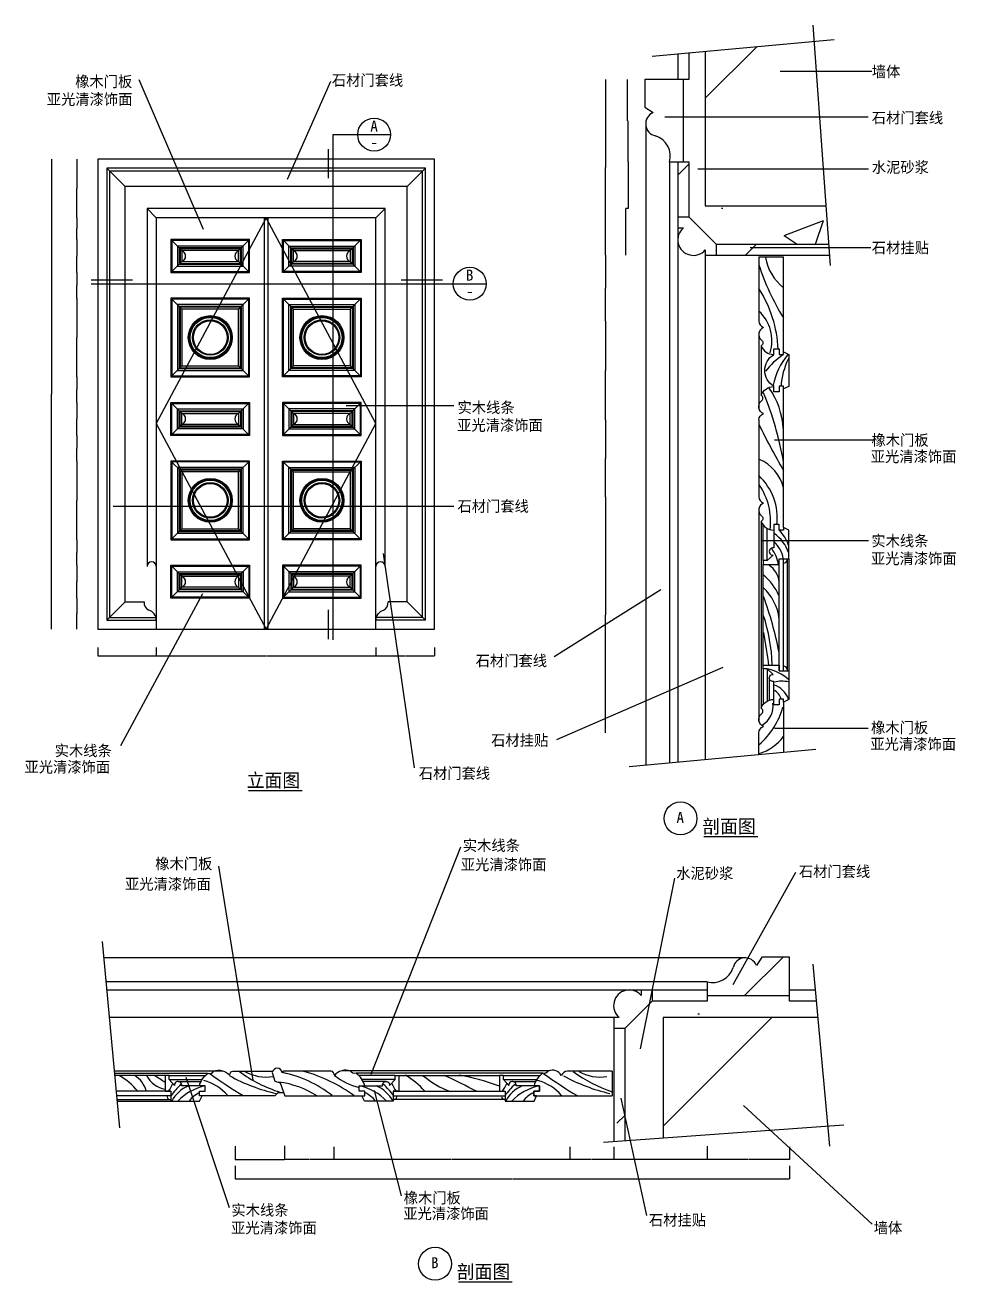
# Model space of a CAD drawing. Header units: metres. Extents: x 203 to 5288, y 144 to 7013.
import ezdxf

# ---------------------------------------------------------------- set-up
doc = ezdxf.new("R2010")
doc.units = ezdxf.units.M
for name, color, linetype in [('2', 2, 'Continuous'), ('3', 3, 'Continuous'), ('4', 4, 'Continuous'), ('7', 7, 'Continuous'), ('BH', 3, 'Continuous'), ('DIM', 3, 'Continuous'), ('TEXT', 3, 'Continuous')]:
    doc.layers.add(name, color=color, linetype=linetype)
doc.dimstyles.get("Standard").update_dxf_attribs({"dimtxt": 2.5, "dimasz": 2.5, "dimexe": 1.25, "dimexo": 0.625, "dimtad": 1, "dimcen": 2.5, "dimazin": 3, "dimtfac": 1, "dimtmove": 0, "dimatfit": 3})

# ---------------------------------------------------------------- blocks, each defined once
blk = doc.blocks.new('*D1')
for p, q in [((1350.17, 779.08), (1350.17, 706.69)), ((4378.49, 779.08), (4378.49, 706.69)), ((1350.42, 706.69), (2862.33, 706.69)), ((2866.33, 706.69), (4378.24, 706.69))]:
    blk.add_line(p, q)
at = {"layer": 'Defpoints'}
for p in [(1350.17, 779.08), (4378.49, 779.08), (1350.17, 706.69)]:
    blk.add_point(p, dxfattribs=at)
at = {"layer": '3', "insert": (2864.33, 706.69), "char_height": 1, "attachment_point": 5}
blk.add_mtext('1010', dxfattribs=at)
blk = doc.blocks.new('*D2')
for p, q in [((3418.49, 855.93), (3418.49, 812.78)), ((3928.49, 886.57), (3928.49, 812.78)), ((3671.99, 812.78), (3418.24, 812.78)), ((3928.74, 812.78), (3674.99, 812.78))]:
    blk.add_line(p, q)
at = {"layer": 'Defpoints'}
for p in [(3418.49, 855.93), (3928.49, 886.57), (3928.49, 812.78)]:
    blk.add_point(p, dxfattribs=at)
at = {"layer": 'DIM', "insert": (3673.49, 812.78), "char_height": 1, "attachment_point": 5}
blk.add_mtext('170', dxfattribs=at)
blk = doc.blocks.new('*D3')
for p, q in [((3373.74, 4435.11), (3373.74, 3790.11)), ((3373.49, 3790.11), (3373.24, 3790.11)), ((3373.74, 3145.11), (3373.74, 3790.11)), ((3373.74, 3790.11), (3373.74, 3790.11)), ((3373.99, 3790.11), (3374.24, 3790.11))]:
    blk.add_line(p, q)
at = {"layer": 'Defpoints'}
for p in [(3373.74, 4435.11), (3373.74, 3790.11), (3373.74, 3145.11)]:
    blk.add_point(p, dxfattribs=at)
at = {"layer": 'DIM', "insert": (3373.74, 3791.235), "char_height": 1, "attachment_point": 5}
blk.add_mtext('430', dxfattribs=at)
blk = doc.blocks.new('*D4')
for p, q in [((919.39, 3611.91), (919.39, 3566.61)), ((2119.39, 3611.91), (2119.39, 3566.61)), ((919.64, 3566.61), (1517.39, 3566.61)), ((1521.39, 3566.61), (2119.14, 3566.61))]:
    blk.add_line(p, q)
at = {"layer": 'Defpoints'}
for p in [(919.39, 3611.91), (2119.39, 3611.91), (919.39, 3566.61)]:
    blk.add_point(p, dxfattribs=at)
at = {"layer": 'DIM', "insert": (1519.39, 3566.61), "char_height": 1, "attachment_point": 5}
blk.add_mtext('1200', dxfattribs=at)
blk = doc.blocks.new('*D5')
for p, q in [((599.39, 3611.91), (599.39, 3566.61)), ((919.39, 3611.91), (919.39, 3566.61)), ((599.64, 3566.61), (757.89, 3566.61)), ((760.89, 3566.61), (919.14, 3566.61))]:
    blk.add_line(p, q)
at = {"layer": 'Defpoints'}
for p in [(599.39, 3611.91), (919.39, 3611.91), (599.39, 3566.61)]:
    blk.add_point(p, dxfattribs=at)
at = {"layer": 'DIM', "insert": (759.39, 3566.61), "char_height": 1, "attachment_point": 5}
blk.add_mtext('320', dxfattribs=at)
blk = doc.blocks.new('*D6')
for p, q in [((1889.41, 882.32), (1889.41, 812.35)), ((3178.91, 882.32), (3178.91, 812.35)), ((2532.66, 812.35), (1889.16, 812.35)), ((3179.16, 812.35), (2535.66, 812.35))]:
    blk.add_line(p, q)
at = {"layer": 'Defpoints'}
for p in [(1889.41, 882.32), (3178.91, 882.32), (3178.91, 812.35)]:
    blk.add_point(p, dxfattribs=at)
at = {"layer": 'DIM', "insert": (2534.16, 812.35), "char_height": 1, "attachment_point": 5}
blk.add_mtext('430', dxfattribs=at)
blk = doc.blocks.new('*D7')
for p, q in [((1619.79, 886.84), (1619.79, 812.35)), ((1889.41, 857.12), (1889.41, 812.35)), ((1753.6, 812.35), (1619.54, 812.35)), ((1889.66, 812.35), (1755.6, 812.35))]:
    blk.add_line(p, q)
at = {"layer": 'Defpoints'}
for p in [(1619.79, 886.84), (1889.41, 857.12), (1889.41, 812.35)]:
    blk.add_point(p, dxfattribs=at)
at = {"layer": 'DIM', "insert": (1754.6, 812.35), "char_height": 1, "attachment_point": 5}
blk.add_mtext('90', dxfattribs=at)
blk = doc.blocks.new('*D8')
for p, q in [((1350.17, 886.53), (1350.17, 812.35)), ((1619.79, 886.84), (1619.79, 812.35)), ((1350.42, 812.35), (1483.98, 812.35)), ((1485.98, 812.35), (1619.54, 812.35))]:
    blk.add_line(p, q)
at = {"layer": 'Defpoints'}
for p in [(1350.17, 886.53), (1619.79, 886.84), (1350.17, 812.35)]:
    blk.add_point(p, dxfattribs=at)
at = {"layer": 'DIM', "insert": (1484.98, 812.35), "char_height": 1, "attachment_point": 5}
blk.add_mtext('90', dxfattribs=at)
blk = doc.blocks.new('*D9')
for p, q in [((3179.49, 882.32), (3179.49, 812.35)), ((3418.49, 882.32), (3418.49, 812.35)), ((3297.99, 812.35), (3179.24, 812.35)), ((3418.74, 812.35), (3299.99, 812.35))]:
    blk.add_line(p, q)
at = {"layer": 'Defpoints'}
for p in [(3179.49, 882.32), (3418.49, 882.32), (3418.49, 812.35)]:
    blk.add_point(p, dxfattribs=at)
at = {"layer": 'DIM', "insert": (3298.99, 812.35), "char_height": 1, "attachment_point": 5}
blk.add_mtext('80', dxfattribs=at)
blk = doc.blocks.new('*D10')
for p, q in [((2119.39, 3611.91), (2119.39, 3566.61)), ((2439.39, 3611.91), (2439.39, 3566.61)), ((2119.64, 3566.61), (2277.89, 3566.61)), ((2280.89, 3566.61), (2439.14, 3566.61))]:
    blk.add_line(p, q)
at = {"layer": 'Defpoints'}
for p in [(2119.39, 3611.91), (2439.39, 3611.91), (2119.39, 3566.61)]:
    blk.add_point(p, dxfattribs=at)
at = {"layer": 'DIM', "insert": (2279.39, 3566.61), "char_height": 1, "attachment_point": 5}
blk.add_mtext('320', dxfattribs=at)
blk = doc.blocks.new('*D11')
for p, q in [((346.07, 6280.6), (346.07, 4995.6)), ((345.82, 4995.6), (345.57, 4995.6)), ((346.07, 3710.6), (346.07, 4995.6)), ((346.07, 4995.6), (346.07, 4995.6)), ((346.32, 4995.6), (346.57, 4995.6))]:
    blk.add_line(p, q)
at = {"layer": 'Defpoints'}
for p in [(346.07, 6280.6), (346.07, 4995.6), (346.07, 3710.6)]:
    blk.add_point(p, dxfattribs=at)
at = {"layer": 'DIM', "insert": (346.07, 4996.725), "char_height": 1, "attachment_point": 5}
blk.add_mtext('0', dxfattribs=at)
blk = doc.blocks.new('*D12')
for p, q in [((485.4, 6280.6), (485.4, 6120.6)), ((485.15, 6120.6), (484.9, 6120.6)), ((485.4, 5960.6), (485.4, 6120.6)), ((485.4, 6120.6), (485.4, 6120.6)), ((485.65, 6120.6), (485.9, 6120.6))]:
    blk.add_line(p, q)
at = {"layer": 'Defpoints'}
for p in [(485.4, 6280.6), (485.4, 6120.6), (485.4, 5960.6)]:
    blk.add_point(p, dxfattribs=at)
at = {"layer": 'DIM', "insert": (485.4, 6121.725), "char_height": 1, "attachment_point": 5}
blk.add_mtext('0', dxfattribs=at)
blk = doc.blocks.new('*D13')
for p, q in [((485.4, 4950.6), (485.4, 4860.6)), ((485.15, 4860.6), (484.9, 4860.6)), ((485.4, 4770.6), (485.4, 4860.6)), ((485.4, 4860.6), (485.4, 4860.6)), ((485.65, 4860.6), (485.9, 4860.6))]:
    blk.add_line(p, q)
at = {"layer": 'Defpoints'}
for p in [(485.4, 4950.6), (485.4, 4860.6), (485.4, 4770.6)]:
    blk.add_point(p, dxfattribs=at)
at = {"layer": 'DIM', "insert": (485.4, 4861.725), "char_height": 1, "attachment_point": 5}
blk.add_mtext('0', dxfattribs=at)
blk = doc.blocks.new('*D14')
for p, q in [((485.4, 4630.6), (485.4, 4415.6)), ((485.15, 4415.6), (484.9, 4415.6)), ((485.4, 4200.6), (485.4, 4415.6)), ((485.4, 4415.6), (485.4, 4415.6)), ((485.65, 4415.6), (485.9, 4415.6))]:
    blk.add_line(p, q)
at = {"layer": 'Defpoints'}
for p in [(485.4, 4630.6), (485.4, 4415.6), (485.4, 4200.6)]:
    blk.add_point(p, dxfattribs=at)
at = {"layer": 'DIM', "insert": (485.4, 4416.725), "char_height": 1, "attachment_point": 5}
blk.add_mtext('0', dxfattribs=at)
blk = doc.blocks.new('*D15')
for p, q in [((485.4, 4060.6), (485.4, 3970.6)), ((485.15, 3970.6), (484.9, 3970.6)), ((485.4, 3880.6), (485.4, 3970.6)), ((485.4, 3970.6), (485.4, 3970.6)), ((485.65, 3970.6), (485.9, 3970.6))]:
    blk.add_line(p, q)
at = {"layer": 'Defpoints'}
for p in [(485.4, 4060.6), (485.4, 3970.6), (485.4, 3880.6)]:
    blk.add_point(p, dxfattribs=at)
at = {"layer": 'DIM', "insert": (485.4, 3971.725), "char_height": 1, "attachment_point": 5}
blk.add_mtext('0', dxfattribs=at)
blk = doc.blocks.new('*D16')
for p, q in [((485.4, 3880.6), (485.4, 3795.6)), ((485.15, 3795.6), (484.9, 3795.6)), ((485.4, 3710.6), (485.4, 3795.6)), ((485.4, 3795.6), (485.4, 3795.6)), ((485.65, 3795.6), (485.9, 3795.6))]:
    blk.add_line(p, q)
at = {"layer": 'Defpoints'}
for p in [(485.4, 3880.6), (485.4, 3795.6), (485.4, 3710.6)]:
    blk.add_point(p, dxfattribs=at)
at = {"layer": 'DIM', "insert": (485.4, 3796.725), "char_height": 1, "attachment_point": 5}
blk.add_mtext('0', dxfattribs=at)
blk = doc.blocks.new('*D17')
for p, q in [((485.4, 4200.6), (485.4, 4130.6)), ((485.15, 4130.6), (484.9, 4130.6)), ((485.4, 4060.6), (485.4, 4130.6)), ((485.4, 4130.6), (485.4, 4130.6)), ((485.65, 4130.6), (485.9, 4130.6))]:
    blk.add_line(p, q)
at = {"layer": 'Defpoints'}
for p in [(485.4, 4200.6), (485.4, 4130.6), (485.4, 4060.6)]:
    blk.add_point(p, dxfattribs=at)
at = {"layer": 'DIM', "insert": (485.4, 4131.725), "char_height": 1, "attachment_point": 5}
blk.add_mtext('0', dxfattribs=at)
blk = doc.blocks.new('*D18')
for p, q in [((485.4, 4770.6), (485.4, 4700.6)), ((485.15, 4700.6), (484.9, 4700.6)), ((485.4, 4630.6), (485.4, 4700.6)), ((485.4, 4700.6), (485.4, 4700.6)), ((485.65, 4700.6), (485.9, 4700.6))]:
    blk.add_line(p, q)
at = {"layer": 'Defpoints'}
for p in [(485.4, 4770.6), (485.4, 4700.6), (485.4, 4630.6)]:
    blk.add_point(p, dxfattribs=at)
at = {"layer": 'DIM', "insert": (485.4, 4701.725), "char_height": 1, "attachment_point": 5}
blk.add_mtext('0', dxfattribs=at)
blk = doc.blocks.new('*D19')
for p, q in [((485.4, 5660.6), (485.4, 5590.6)), ((485.15, 5590.6), (484.9, 5590.6)), ((485.4, 5520.6), (485.4, 5590.6)), ((485.4, 5590.6), (485.4, 5590.6)), ((485.65, 5590.6), (485.9, 5590.6))]:
    blk.add_line(p, q)
at = {"layer": 'Defpoints'}
for p in [(485.4, 5660.6), (485.4, 5590.6), (485.4, 5520.6)]:
    blk.add_point(p, dxfattribs=at)
at = {"layer": 'DIM', "insert": (485.4, 5591.725), "char_height": 1, "attachment_point": 5}
blk.add_mtext('0', dxfattribs=at)
blk = doc.blocks.new('*D20')
for p, q in [((485.4, 5520.6), (485.4, 5305.6)), ((485.15, 5305.6), (484.9, 5305.6)), ((485.4, 5090.6), (485.4, 5305.6)), ((485.4, 5305.6), (485.4, 5305.6)), ((485.65, 5305.6), (485.9, 5305.6))]:
    blk.add_line(p, q)
at = {"layer": 'Defpoints'}
for p in [(485.4, 5520.6), (485.4, 5305.6), (485.4, 5090.6)]:
    blk.add_point(p, dxfattribs=at)
at = {"layer": 'DIM', "insert": (485.4, 5306.725), "char_height": 1, "attachment_point": 5}
blk.add_mtext('0', dxfattribs=at)
blk = doc.blocks.new('*D21')
for p, q in [((485.4, 5090.6), (485.4, 5020.6)), ((485.15, 5020.6), (484.9, 5020.6)), ((485.4, 4950.6), (485.4, 5020.6)), ((485.4, 5020.6), (485.4, 5020.6)), ((485.65, 5020.6), (485.9, 5020.6))]:
    blk.add_line(p, q)
at = {"layer": 'Defpoints'}
for p in [(485.4, 5090.6), (485.4, 5020.6), (485.4, 4950.6)]:
    blk.add_point(p, dxfattribs=at)
at = {"layer": 'DIM', "insert": (485.4, 5021.725), "char_height": 1, "attachment_point": 5}
blk.add_mtext('0', dxfattribs=at)
blk = doc.blocks.new('*D22')
for p, q in [((485.4, 5960.6), (485.4, 5900.6)), ((485.15, 5900.6), (484.9, 5900.6)), ((485.4, 5840.6), (485.4, 5900.6)), ((485.4, 5900.6), (485.4, 5900.6)), ((485.65, 5900.6), (485.9, 5900.6))]:
    blk.add_line(p, q)
at = {"layer": 'Defpoints'}
for p in [(485.4, 5960.6), (485.4, 5900.6), (485.4, 5840.6)]:
    blk.add_point(p, dxfattribs=at)
at = {"layer": 'DIM', "insert": (485.4, 5901.725), "char_height": 1, "attachment_point": 5}
blk.add_mtext('0', dxfattribs=at)
blk = doc.blocks.new('*D23')
for p, q in [((485.4, 5840.6), (485.4, 5750.6)), ((485.15, 5750.6), (484.9, 5750.6)), ((485.4, 5660.6), (485.4, 5750.6)), ((485.4, 5750.6), (485.4, 5750.6)), ((485.65, 5750.6), (485.9, 5750.6))]:
    blk.add_line(p, q)
at = {"layer": 'Defpoints'}
for p in [(485.4, 5840.6), (485.4, 5750.6), (485.4, 5660.6)]:
    blk.add_point(p, dxfattribs=at)
at = {"layer": 'DIM', "insert": (485.4, 5751.725), "char_height": 1, "attachment_point": 5}
blk.add_mtext('0', dxfattribs=at)
blk = doc.blocks.new('*D24')
for p, q in [((3497.58, 6265.11), (3497.58, 6010.11)), ((3489.835, 6010.11), (3484.84, 6010.11)), ((3485.09, 5755.11), (3485.09, 6010.11)), ((3497.83, 6010.11), (3492.835, 6010.11))]:
    blk.add_line(p, q)
at = {"layer": 'Defpoints'}
for p in [(3497.58, 6265.11), (3497.58, 6010.11), (3485.09, 5755.11)]:
    blk.add_point(p, dxfattribs=at)
at = {"layer": 'DIM', "insert": (3491.335, 6010.11), "char_height": 1, "attachment_point": 5}
blk.add_mtext('170', dxfattribs=at)
blk = doc.blocks.new('*D25')
for p, q in [((3493, 6715.11), (3493, 6490.11)), ((3493.25, 6490.11), (3493.79, 6490.11)), ((3496.79, 6490.11), (3497.33, 6490.11)), ((3497.58, 6265.11), (3497.58, 6490.11))]:
    blk.add_line(p, q)
at = {"layer": 'Defpoints'}
for p in [(3493, 6715.11), (3493, 6490.11), (3497.58, 6265.11)]:
    blk.add_point(p, dxfattribs=at)
at = {"layer": 'DIM', "insert": (3495.29, 6490.11), "char_height": 1, "attachment_point": 5}
blk.add_mtext('150', dxfattribs=at)
blk = doc.blocks.new('*D26')
for p, q in [((3373.74, 6715.11), (3373.74, 6235.11)), ((3373.49, 6235.11), (3373.24, 6235.11)), ((3373.74, 5755.11), (3373.74, 6235.11)), ((3373.74, 6235.11), (3373.74, 6235.11)), ((3373.99, 6235.11), (3374.24, 6235.11))]:
    blk.add_line(p, q)
at = {"layer": 'Defpoints'}
for p in [(3373.74, 6715.11), (3373.74, 6235.11), (3373.74, 5755.11)]:
    blk.add_point(p, dxfattribs=at)
at = {"layer": 'DIM', "insert": (3373.74, 6236.235), "char_height": 1, "attachment_point": 5}
blk.add_mtext('320', dxfattribs=at)
blk = doc.blocks.new('*D27')
for p, q in [((3373.74, 5395.11), (3373.74, 5125.11)), ((3373.49, 5125.11), (3373.24, 5125.11)), ((3373.74, 4855.11), (3373.74, 5125.11)), ((3373.74, 5125.11), (3373.74, 5125.11)), ((3373.99, 5125.11), (3374.24, 5125.11))]:
    blk.add_line(p, q)
at = {"layer": 'Defpoints'}
for p in [(3373.74, 5395.11), (3373.74, 5125.11), (3373.74, 4855.11)]:
    blk.add_point(p, dxfattribs=at)
at = {"layer": 'DIM', "insert": (3373.74, 5126.235), "char_height": 1, "attachment_point": 5}
blk.add_mtext('180', dxfattribs=at)
blk = doc.blocks.new('*D28')
for p, q in [((3373.74, 4855.11), (3373.74, 4645.11)), ((3373.49, 4645.11), (3373.24, 4645.11)), ((3373.74, 4435.11), (3373.74, 4645.11)), ((3373.74, 4645.11), (3373.74, 4645.11)), ((3373.99, 4645.11), (3374.24, 4645.11))]:
    blk.add_line(p, q)
at = {"layer": 'Defpoints'}
for p in [(3373.74, 4855.11), (3373.74, 4645.11), (3373.74, 4435.11)]:
    blk.add_point(p, dxfattribs=at)
at = {"layer": 'DIM', "insert": (3373.74, 4646.235), "char_height": 1, "attachment_point": 5}
blk.add_mtext('140', dxfattribs=at)
blk = doc.blocks.new('*D29')
for p, q in [((3373.74, 5755.11), (3373.74, 5575.11)), ((3373.49, 5575.11), (3373.24, 5575.11)), ((3373.74, 5395.11), (3373.74, 5575.11)), ((3373.74, 5575.11), (3373.74, 5575.11)), ((3373.99, 5575.11), (3374.24, 5575.11))]:
    blk.add_line(p, q)
at = {"layer": 'Defpoints'}
for p in [(3373.74, 5755.11), (3373.74, 5575.11), (3373.74, 5395.11)]:
    blk.add_point(p, dxfattribs=at)
at = {"layer": 'DIM', "insert": (3373.74, 5576.235), "char_height": 1, "attachment_point": 5}
blk.add_mtext('120', dxfattribs=at)
blk = doc.blocks.new('*D30')
for p, q in [((3928.49, 886.57), (3928.49, 812.78)), ((4378.49, 881.99), (4378.49, 812.78)), ((4151.99, 812.78), (3928.24, 812.78)), ((4378.74, 812.78), (4154.99, 812.78))]:
    blk.add_line(p, q)
at = {"layer": 'Defpoints'}
for p in [(3928.49, 886.57), (4378.49, 881.99), (4378.49, 812.78)]:
    blk.add_point(p, dxfattribs=at)
at = {"layer": 'DIM', "insert": (4153.49, 812.78), "char_height": 1, "attachment_point": 5}
blk.add_mtext('150', dxfattribs=at)

msp = doc.modelspace()

# ---------------------------------------------------------------- hatches: boundary and pattern name
at = {"layer": 'BH'}
h = msp.add_hatch(dxfattribs=at)
h.set_pattern_fill('AR-CONC', scale=12)
h.paths.add_polyline_path([(3919.07, 6025.11), (3919.07, 6870.23), (3829.07, 6861.99), (3829.07, 6715.11), (3799.07, 6715.11), (3799.07, 6265.11), (3829.07, 6265.11), (3829.07, 5965.11), (3979.07, 5815.11), (4593.3, 5815.11), (4578.22, 6025.11)])
h = msp.add_hatch(dxfattribs=at)
h.set_pattern_fill('ANSI31', scale=600)
h.paths.add_polyline_path([(3919.07, 6025.11), (4578.22, 6025.11), (4513.63, 6924.62), (3919.07, 6870.23)])
h = msp.add_hatch(dxfattribs=at)
h.set_pattern_fill('ANSI33', scale=180)
h.paths.add_polyline_path([(3634.07, 6535.11, 0.74), (3646.62, 6407.72, -0.4), (3724.07, 6265.11), (3799.07, 6265.11), (3799.07, 6715.11), (3589.07, 6715.11), (3589.07, 6565.11)])
h.paths.add_polyline_path([(3769.07, 6715.11), (3829.07, 6715.11), (3829.07, 6861.99), (3769.07, 6856.5)])
h.paths.add_polyline_path([(3829.07, 6265.11), (3769.07, 6265.11), (3769.07, 5965.11), (3829.07, 5965.11)])
h.paths.add_polyline_path([(3799.07, 5905.11, 1.09), (3919.07, 5785.11), (3919.07, 5755.11), (3979.07, 5755.11), (3979.07, 5815.11), (3829.07, 5965.11), (3769.07, 5965.11), (3769.07, 5905.11)])
h.paths.add_polyline_path([(3979.07, 5815.11), (3979.07, 5755.11), (4597.6, 5755.11), (4593.3, 5815.11)])
h = msp.add_hatch(dxfattribs=at)
h.set_pattern_fill('ANSI33', scale=180)
h.paths.add_polyline_path([(4198.49, 1873.95, 0.74), (4071.09, 1861.39, -0.4), (3928.49, 1783.95), (3928.49, 1708.95), (4378.49, 1708.95), (4378.49, 1918.95), (4228.49, 1918.95)])
h.paths.add_polyline_path([(4378.49, 1738.95), (4378.49, 1678.95), (4525.36, 1678.95), (4519.87, 1738.95)])
h.paths.add_polyline_path([(3928.49, 1678.95), (3928.49, 1738.95), (3628.49, 1738.95), (3628.49, 1678.95)])
h.paths.add_polyline_path([(3568.49, 1708.95, 1.09), (3448.49, 1588.95), (3418.49, 1588.95), (3418.49, 1528.95), (3478.49, 1528.95), (3628.49, 1678.95), (3628.49, 1738.95), (3568.49, 1738.95)])
h.paths.add_polyline_path([(3478.49, 1528.95), (3418.49, 1528.95), (3418.49, 910.42), (3478.49, 914.72)])
h = msp.add_hatch(dxfattribs=at)
h.set_pattern_fill('AR-CONC', scale=12)
h.paths.add_polyline_path([(3688.49, 1588.95), (4533.6, 1588.95), (4525.36, 1678.95), (4378.49, 1678.95), (4378.49, 1708.95), (3928.49, 1708.95), (3928.49, 1678.95), (3628.49, 1678.95), (3478.49, 1528.95), (3478.49, 914.72), (3688.49, 929.8)])
h = msp.add_hatch(dxfattribs=at)
h.set_pattern_fill('ANSI31', scale=600)
h.paths.add_polyline_path([(3688.49, 1588.95), (3688.49, 929.8), (4587.99, 994.39), (4533.6, 1588.95)])

# ---------------------------------------------------------------- linework, layer by layer
at = {"layer": '2'}
for p, q in [((3919.07, 6870.23), (3919.07, 6025.11)), ((3919.07, 6025.11), (4578.22, 6025.11)), ((599.39, 3710.6), (2439.39, 3710.6)), ((4533.6, 1588.95), (3688.49, 1588.95)), ((3688.49, 1588.95), (3688.49, 929.8))]:
    msp.add_line(p, q, dxfattribs=at)
at = {"layer": '3'}
for p, q in [((4507.29, 7012.95), (4601.66, 5698.57)), ((3628.42, 6843.64), (4623.16, 6934.64)), ((2374.39, 6215.6), (664.39, 6215.6)), ((664.39, 6215.6), (664.39, 3775.6)), ((2374.39, 3775.6), (2374.39, 6215.6)), ((1519.39, 5960.6), (919.39, 4835.6)), ((2119.39, 4835.6), (1519.39, 5960.6)), ((919.39, 4835.6), (1519.39, 3710.6)), ((1519.39, 3710.6), (2119.39, 4835.6)), ((4366.69, 4096.1), (4366.69, 3484.57)), ((664.39, 3775.6), (917.04, 3775.6)), ((2374.39, 3775.6), (2121.74, 3775.6)), ((3503.67, 2960.32), (4522.47, 3055.42)), ((623.69, 2004.35), (718.8, 985.54)), ((4507.01, 1879.6), (4598.01, 884.86)), ((704.25, 1141.33), (998.92, 1141.33)), ((2825.97, 1141.33), (2214.45, 1141.33)), ((4676.33, 1000.73), (3361.94, 906.35))]:
    msp.add_line(p, q, dxfattribs=at)
for points in [[(1004.39, 5665.6), (1424.39, 5665.6), (1424.39, 5835.6), (1004.39, 5835.6)], [(1034.39, 5695.6), (1394.39, 5695.6), (1394.39, 5805.6), (1034.39, 5805.6)], [(1044.39, 5705.6), (1384.39, 5705.6), (1384.39, 5795.6), (1044.39, 5795.6)], [(1049.39, 5710.6), (1379.39, 5710.6), (1379.39, 5790.6), (1049.39, 5790.6)], [(2034.39, 5665.6), (1614.39, 5665.6), (1614.39, 5835.6), (2034.39, 5835.6)], [(2004.39, 5695.6), (1644.39, 5695.6), (1644.39, 5805.6), (2004.39, 5805.6)], [(1994.39, 5705.6), (1654.39, 5705.6), (1654.39, 5795.6), (1994.39, 5795.6)], [(1989.39, 5710.6), (1659.39, 5710.6), (1659.39, 5790.6), (1989.39, 5790.6)], [(1004.39, 5095.6), (1424.39, 5095.6), (1424.39, 5515.6), (1004.39, 5515.6)], [(2034.39, 5095.6), (1614.39, 5095.6), (1614.39, 5515.6), (2034.39, 5515.6)], [(1034.39, 5125.6), (1394.39, 5125.6), (1394.39, 5485.6), (1034.39, 5485.6)], [(1044.39, 5135.6), (1384.39, 5135.6), (1384.39, 5475.6), (1044.39, 5475.6)], [(1049.39, 5140.6), (1379.39, 5140.6), (1379.39, 5470.6), (1049.39, 5470.6)], [(2004.39, 5125.6), (1644.39, 5125.6), (1644.39, 5485.6), (2004.39, 5485.6)], [(1994.39, 5135.6), (1654.39, 5135.6), (1654.39, 5475.6), (1994.39, 5475.6)], [(1989.39, 5140.6), (1659.39, 5140.6), (1659.39, 5470.6), (1989.39, 5470.6)], [(1004.39, 4945.6), (1424.39, 4945.6), (1424.39, 4775.6), (1004.39, 4775.6)], [(1034.39, 4915.6), (1394.39, 4915.6), (1394.39, 4805.6), (1034.39, 4805.6)], [(1044.39, 4905.6), (1384.39, 4905.6), (1384.39, 4815.6), (1044.39, 4815.6)], [(1049.39, 4900.6), (1379.39, 4900.6), (1379.39, 4820.6), (1049.39, 4820.6)], [(2034.39, 4945.6), (1614.39, 4945.6), (1614.39, 4775.6), (2034.39, 4775.6)], [(2004.39, 4915.6), (1644.39, 4915.6), (1644.39, 4805.6), (2004.39, 4805.6)], [(1994.39, 4905.6), (1654.39, 4905.6), (1654.39, 4815.6), (1994.39, 4815.6)], [(1989.39, 4900.6), (1659.39, 4900.6), (1659.39, 4820.6), (1989.39, 4820.6)], [(1004.39, 4205.6), (1424.39, 4205.6), (1424.39, 4625.6), (1004.39, 4625.6)], [(2034.39, 4205.6), (1614.39, 4205.6), (1614.39, 4625.6), (2034.39, 4625.6)], [(1034.39, 4235.6), (1394.39, 4235.6), (1394.39, 4595.6), (1034.39, 4595.6)], [(1044.39, 4245.6), (1384.39, 4245.6), (1384.39, 4585.6), (1044.39, 4585.6)], [(1049.39, 4250.6), (1379.39, 4250.6), (1379.39, 4580.6), (1049.39, 4580.6)], [(2004.39, 4235.6), (1644.39, 4235.6), (1644.39, 4595.6), (2004.39, 4595.6)], [(1994.39, 4245.6), (1654.39, 4245.6), (1654.39, 4585.6), (1994.39, 4585.6)], [(1989.39, 4250.6), (1659.39, 4250.6), (1659.39, 4580.6), (1989.39, 4580.6)], [(1004.39, 4055.6), (1424.39, 4055.6), (1424.39, 3885.6), (1004.39, 3885.6)], [(2034.39, 4055.6), (1614.39, 4055.6), (1614.39, 3885.6), (2034.39, 3885.6)], [(1034.39, 4025.6), (1394.39, 4025.6), (1394.39, 3915.6), (1034.39, 3915.6)], [(1044.39, 4015.6), (1384.39, 4015.6), (1384.39, 3925.6), (1044.39, 3925.6)], [(1049.39, 4010.6), (1379.39, 4010.6), (1379.39, 3930.6), (1049.39, 3930.6)], [(2004.39, 4025.6), (1644.39, 4025.6), (1644.39, 3915.6), (2004.39, 3915.6)], [(1994.39, 4015.6), (1654.39, 4015.6), (1654.39, 3925.6), (1994.39, 3925.6)], [(1989.39, 4010.6), (1659.39, 4010.6), (1659.39, 3930.6), (1989.39, 3930.6)]]:
    msp.add_lwpolyline(points, close=True, dxfattribs=at)
for centre, radius in [((1214.39, 5305.6), 115), ((1214.39, 5305.6), 110), ((1214.39, 5305.6), 97), ((1824.39, 5305.6), 115), ((1824.39, 5305.6), 110), ((1824.39, 5305.6), 97), ((1214.39, 4415.6), 115), ((1214.39, 4415.6), 110), ((1214.39, 4415.6), 97), ((1824.39, 4415.6), 115), ((1824.39, 4415.6), 110), ((1824.39, 4415.6), 97)]:
    msp.add_circle(centre, radius, dxfattribs=at)
at = {"layer": '4'}
for p, q in [((3769.07, 6856.5), (3769.07, 6715.11)), ((3829.07, 6861.99), (3829.07, 6715.11)), ((3589.07, 6715.11), (3589.07, 6565.11)), ((3829.07, 6715.11), (3589.07, 6715.11)), ((3799.07, 6265.11), (3799.07, 6715.11)), ((3589.07, 6565.11), (3634.07, 6535.11)), ((3724.07, 6265.11), (3829.07, 6265.11)), ((3769.07, 6265.11), (3769.07, 5905.11)), ((3829.07, 6265.11), (3829.07, 5965.11)), ((2389.39, 6230.6), (649.39, 6230.6)), ((649.39, 6230.6), (649.39, 3760.6)), ((2389.39, 3760.6), (2389.39, 6230.6)), ((2289.39, 6130.6), (749.39, 6130.6)), ((749.39, 3860.6), (749.39, 6130.6)), ((2289.39, 3860.6), (2289.39, 6130.6)), ((2169.39, 6010.6), (869.39, 6010.6)), ((869.39, 6010.6), (869.39, 4054.59)), ((2169.39, 4057.57), (2169.39, 6010.6)), ((2119.39, 5960.6), (919.39, 5960.6)), ((919.39, 5960.6), (919.39, 3710.6)), ((2119.39, 3710.6), (2119.39, 5960.6)), ((3769.07, 5965.11), (3829.07, 5965.11)), ((3829.07, 5965.11), (3979.07, 5815.11)), ((3769.07, 5905.11), (3799.07, 5905.11)), ((3919.07, 5785.11), (3919.07, 5755.11)), ((3979.07, 5815.11), (4593.3, 5815.11)), ((3979.07, 5815.11), (3979.07, 5755.11)), ((3919.07, 5755.11), (4597.6, 5755.11)), ((4211.57, 5746.11), (4211.57, 5395.11)), ((4211.57, 5746.11), (4346.57, 5746.11)), ((4346.57, 5227.01), (4346.57, 5746.11)), ((4211.57, 4855.11), (4211.57, 4435.53)), ((4235.23, 3515.55), (4235.23, 4065.13)), ((749.39, 3860.6), (852.29, 3860.6)), ((2289.39, 3860.6), (2186.49, 3860.6)), ((649.39, 3760.6), (919.39, 3760.6)), ((2389.39, 3760.6), (2119.39, 3760.6)), ((4346.57, 3313.27), (4346.57, 3039)), ((4211.57, 3026.4), (4211.57, 3145.11)), ((4228.49, 1918.95), (4198.49, 1873.95)), ((4378.49, 1918.95), (4228.49, 1918.95)), ((4378.49, 1678.95), (4378.49, 1918.95)), ((3928.49, 1738.95), (3568.49, 1738.95)), ((3568.49, 1738.95), (3568.49, 1708.95)), ((3628.49, 1738.95), (3628.49, 1678.95)), ((3928.49, 1783.95), (3928.49, 1678.95)), ((4519.87, 1738.95), (4378.49, 1738.95)), ((3628.49, 1678.95), (3478.49, 1528.95)), ((3928.49, 1678.95), (3628.49, 1678.95)), ((3928.49, 1708.95), (4378.49, 1708.95)), ((4525.36, 1678.95), (4378.49, 1678.95)), ((3418.49, 1588.95), (3418.49, 910.42)), ((3448.49, 1588.95), (3418.49, 1588.95)), ((3478.49, 1528.95), (3418.49, 1528.95)), ((3478.49, 1528.95), (3478.49, 914.72)), ((3409.49, 1296.45), (3166.38, 1296.45)), ((3409.49, 1296.45), (3409.49, 1161.45)), ((2982.28, 1215.45), (3013.25, 1215.45)), ((3013.25, 1185.45), (2982.28, 1185.45)), ((2982.28, 1185.45), (2982.28, 1161.45)), ((3013.25, 1215.45), (3013.25, 1185.45)), ((2982.28, 1161.45), (2997.28, 1161.45))]:
    msp.add_line(p, q, dxfattribs=at)
for points in [[(2439.39, 3710.6), (2439.39, 6280.6), (599.39, 6280.6), (599.39, 3710.6)], [(4346.57, 4267.4), (4346.57, 5024.24)], [(4322.57, 3484.57), (4322.57, 4096.1)], [(4346.57, 3484.57), (4346.57, 4096.1)], [(998.92, 1185.45), (700.13, 1185.45)], [(1615.46, 1177.84), (1583.5, 1177.84), (1567.1, 1161.45), (1170.22, 1161.45)], [(2214.45, 1185.45), (2825.97, 1185.45)], [(998.92, 1161.45), (702.37, 1161.45)], [(2214.45, 1161.45), (2825.97, 1161.45)], [(2997.28, 1161.45), (3409.49, 1161.45)]]:
    msp.add_lwpolyline(points, dxfattribs=at)
for points in [[(4211.57, 5395.11, 0.26), (4236.16, 5360.74, 0.54), (4224.42, 5292.74, -0.58), (4223.83, 5260.47, 0.31), (4292.57, 5212.99)], [(4211.57, 4855.11, -0.26), (4236.16, 4889.48, -0.54), (4224.42, 4957.48, 0.58), (4223.83, 4989.76, -0.31), (4292.57, 5037.24)], [(4211.57, 4435.11, 0.26), (4236.16, 4400.74, 0.54), (4224.42, 4332.74, -0.58), (4223.83, 4300.47, 0.31), (4292.57, 4252.99)], [(2119.39, 3760.6, -0.32), (2160.41, 3815.48, 0.3), (2186.49, 3860.6)], [(4211.57, 3145.11, -0.26), (4236.16, 3179.48, -0.54), (4224.42, 3247.48, 0.58), (4223.83, 3279.76, -0.31), (4292.57, 3327.24)], [(2058.14, 1215.45, 0.19), (2010.66, 1284.18, -0.36), (1980.01, 1296.45, 0.32), (1892.82, 1271.86, 0.36), (1875.01, 1296.45), (1616.4, 1296.45, 0.09), (1607.01, 1286.43, 0.9), (1553.31, 1288.41), (1567.4, 1240.16), (1595.58, 1232.12), (1621.46, 1161.45), (2043.14, 1161.45)], [(1155.22, 1215.45, -0.19), (1202.71, 1284.18, 0.36), (1233.35, 1296.45, -0.32), (1320.54, 1271.86, -0.36), (1338.35, 1296.45), (1556.11, 1296.45)], [(3166.38, 1296.45, 0.26), (3132.01, 1271.86, 0.39), (3061.38, 1296.45, -0.36), (3030.73, 1284.18, 0.19), (2983.25, 1215.45)]]:
    msp.add_lwpolyline(points, format="xyb", dxfattribs=at)
for points in [[(4292.57, 5039.24, -0.56), (4292.57, 5212.01), (4292.57, 5242.99), (4322.57, 5242.99), (4322.57, 5212.01), (4346.57, 5212.01), (4346.57, 5227.01), (4375.69, 5212.97), (4375.69, 5038.29), (4346.57, 5024.24), (4346.57, 5039.24), (4322.57, 5039.24), (4322.57, 5008.27), (4292.57, 5008.27)], [(4322.57, 4096.1), (4375.69, 4096.1), (4375.69, 4253.36), (4346.57, 4267.4), (4346.57, 4252.4), (4322.57, 4252.4), (4322.57, 4283.38), (4292.57, 4283.38), (4292.57, 4155.17, 1.17), (4290.56, 4116.17), (4257.68, 4086.07), (4235.23, 4086.07), (4235.23, 4065.13), (4322.57, 4065.13)], [(4322.57, 3484.57), (4375.69, 3484.57), (4375.69, 3327.32), (4346.57, 3313.27), (4346.57, 3328.27), (4322.57, 3328.27), (4322.57, 3297.3), (4292.57, 3297.3), (4292.57, 3425.51, -1.17), (4290.56, 3464.51), (4257.68, 3494.6), (4235.23, 3494.6), (4235.23, 3515.55), (4322.57, 3515.55)], [(998.92, 1185.45), (998.92, 1132.33), (1156.17, 1132.33), (1170.22, 1161.45), (1155.22, 1161.45), (1155.22, 1185.45), (1186.19, 1185.45), (1186.19, 1215.45), (1057.98, 1215.45, 1.17), (1018.98, 1217.46), (988.89, 1250.33), (988.89, 1272.79), (967.95, 1272.79), (967.95, 1185.45)], [(2214.45, 1185.45), (2214.45, 1132.33), (2057.19, 1132.33), (2043.14, 1161.45), (2058.14, 1161.45), (2058.14, 1185.45), (2027.17, 1185.45), (2027.17, 1215.45), (2155.38, 1215.45, -1.17), (2194.38, 1217.46), (2224.47, 1250.33), (2224.47, 1272.79), (2245.42, 1272.79), (2245.42, 1185.45)], [(2825.97, 1185.45), (2825.97, 1132.33), (2983.23, 1132.33), (2997.28, 1161.45), (2982.28, 1161.45), (2982.28, 1185.45), (3013.25, 1185.45), (3013.25, 1215.45), (2885.04, 1215.45, 1.17), (2846.04, 1217.46), (2815.95, 1250.33), (2815.95, 1272.79), (2795, 1272.79), (2795, 1185.45)]]:
    msp.add_lwpolyline(points, format="xyb", close=True, dxfattribs=at)
for centre, radius, start, end in [((3660.2, 6473.37), 67.04, 112.94, 258.32), ((3611.02, 6296.05), 117.21, 344.69, 72.32), ((3853.8, 5839.84), 85.18, 129.98, 320.02), ((894.39, 4054.59), 25, 0, 180), ((2144.39, 4054.59), 25, 0, 180), ((899.26, 3857.65), 47.06, 176.4, 243.66), ((859.99, 3758.97), 59.42, 1.57, 71.98), ((3959.42, 1897), 117.21, 254.69, 342.32), ((4136.74, 1847.82), 67.04, 22.94, 168.32), ((3503.22, 1654.22), 85.18, 39.98, 230.02)]:
    msp.add_arc(centre, radius, start, end, dxfattribs=at)
at = {"layer": '7'}
for p, q in [((3593.48, 6466.8), (3593.48, 2968.7)), ((3724.07, 6265.11), (3724.07, 2980.89)), ((749.39, 6130.6), (649.39, 6230.6)), ((2289.39, 6130.6), (2389.39, 6230.6)), ((919.39, 5960.6), (869.39, 6010.6)), ((2119.39, 5960.6), (2169.39, 6010.6)), ((1509.39, 5960.6), (1509.39, 3710.6)), ((1529.39, 5960.6), (1529.39, 3710.6)), ((1059.39, 5780.6), (999.39, 5840.6)), ((1369.39, 5780.6), (1429.39, 5840.6)), ((1669.39, 5780.6), (1609.39, 5840.6)), ((1979.39, 5780.6), (2039.39, 5840.6)), ((3769.07, 5905.11), (3769.07, 2985.09)), ((1059.39, 5720.6), (999.39, 5660.6)), ((1369.39, 5720.6), (1429.39, 5660.6)), ((1669.39, 5720.6), (1609.39, 5660.6)), ((1979.39, 5720.6), (2039.39, 5660.6)), ((3919.07, 5755.11), (3919.07, 2999.09)), ((1059.39, 5460.6), (999.39, 5520.6)), ((1369.39, 5460.6), (1429.39, 5520.6)), ((1669.39, 5460.6), (1609.39, 5520.6)), ((1979.39, 5460.6), (2039.39, 5520.6)), ((4211.87, 5329.92), (4211.87, 4920.3)), ((4223.83, 5260.47), (4223.83, 4989.76)), ((1059.39, 5150.6), (999.39, 5090.6)), ((1369.39, 5150.6), (1429.39, 5090.6)), ((1669.39, 5150.6), (1609.39, 5090.6)), ((1979.39, 5150.6), (2039.39, 5090.6)), ((1059.39, 4890.6), (999.39, 4950.6)), ((1369.39, 4890.6), (1429.39, 4950.6)), ((1669.39, 4890.6), (1609.39, 4950.6)), ((1979.39, 4890.6), (2039.39, 4950.6)), ((1059.39, 4830.6), (999.39, 4770.6)), ((1369.39, 4830.6), (1429.39, 4770.6)), ((1669.39, 4830.6), (1609.39, 4770.6)), ((1979.39, 4830.6), (2039.39, 4770.6)), ((1059.39, 4570.6), (999.39, 4630.6)), ((1369.39, 4570.6), (1429.39, 4630.6)), ((1669.39, 4570.6), (1609.39, 4630.6)), ((1979.39, 4570.6), (2039.39, 4630.6)), ((4211.87, 4369.92), (4211.87, 3210.3)), ((1059.39, 4260.6), (999.39, 4200.6)), ((1369.39, 4260.6), (1429.39, 4200.6)), ((1669.39, 4260.6), (1609.39, 4200.6)), ((1979.39, 4260.6), (2039.39, 4200.6)), ((4223.83, 4300.47), (4223.83, 3279.76)), ((4235.23, 4086.07), (4235.23, 4280.55)), ((4257.68, 4086.07), (4257.68, 4261.83)), ((1059.39, 4000.6), (999.39, 4060.6)), ((1369.39, 4000.6), (1429.39, 4060.6)), ((1669.39, 4000.6), (1609.39, 4060.6)), ((1979.39, 4000.6), (2039.39, 4060.6)), ((4375.69, 4096.1), (4375.69, 3484.57)), ((1059.39, 3940.6), (999.39, 3880.6)), ((1369.39, 3940.6), (1429.39, 3880.6)), ((1669.39, 3940.6), (1609.39, 3880.6)), ((1979.39, 3940.6), (2039.39, 3880.6)), ((749.39, 3860.6), (649.39, 3760.6)), ((2289.39, 3860.6), (2389.39, 3760.6)), ((2289.39, 3860.6), (2389.39, 3760.6)), ((4235.23, 3494.6), (4235.23, 3299.68)), ((4257.68, 3494.6), (4257.68, 3318.4)), ((4268.77, 3443.83), (4268.77, 3323.26)), ((4130.17, 1914.54), (632.07, 1914.54)), ((3928.49, 1783.95), (644.26, 1783.95)), ((3568.49, 1738.95), (648.46, 1738.95)), ((3418.49, 1588.95), (662.47, 1588.95)), ((689.61, 1298.16), (1280.9, 1298.16)), ((690.92, 1284.18), (1202.71, 1284.18)), ((967.95, 1272.79), (691.98, 1272.79)), ((988.89, 1272.79), (1189.27, 1272.79)), ((988.89, 1250.33), (1170.69, 1250.33)), ((1039.66, 1239.25), (1164.56, 1239.25)), ((3065.87, 1298.16), (1932.47, 1298.16)), ((3030.73, 1284.18), (2010.66, 1284.18)), ((2225.45, 1272.79), (2025.07, 1272.79)), ((2225.45, 1250.33), (2043.64, 1250.33)), ((2174.68, 1239.25), (2049.78, 1239.25)), ((2245.42, 1272.79), (2795, 1272.79)), ((2815.95, 1272.79), (3016.33, 1272.79)), ((2815.95, 1250.33), (2997.75, 1250.33)), ((2866.71, 1239.25), (2991.61, 1239.25)), ((705.09, 1132.33), (998.92, 1132.33))]:
    msp.add_line(p, q, dxfattribs=at)
for points in [[(999.39, 5660.6), (1429.39, 5660.6), (1429.39, 5840.6), (999.39, 5840.6)], [(2039.39, 5660.6), (1609.39, 5660.6), (1609.39, 5840.6), (2039.39, 5840.6)], [(1059.39, 5720.6), (1369.39, 5720.6), (1369.39, 5780.6), (1059.39, 5780.6)], [(1979.39, 5720.6), (1669.39, 5720.6), (1669.39, 5780.6), (1979.39, 5780.6)], [(999.39, 5090.6), (1429.39, 5090.6), (1429.39, 5520.6), (999.39, 5520.6)], [(2039.39, 5090.6), (1609.39, 5090.6), (1609.39, 5520.6), (2039.39, 5520.6)], [(1059.39, 5150.6), (1369.39, 5150.6), (1369.39, 5460.6), (1059.39, 5460.6)], [(1979.39, 5150.6), (1669.39, 5150.6), (1669.39, 5460.6), (1979.39, 5460.6)], [(999.39, 4950.6), (1429.39, 4950.6), (1429.39, 4770.6), (999.39, 4770.6)], [(2039.39, 4950.6), (1609.39, 4950.6), (1609.39, 4770.6), (2039.39, 4770.6)], [(1059.39, 4890.6), (1369.39, 4890.6), (1369.39, 4830.6), (1059.39, 4830.6)], [(1979.39, 4890.6), (1669.39, 4890.6), (1669.39, 4830.6), (1979.39, 4830.6)], [(999.39, 4200.6), (1429.39, 4200.6), (1429.39, 4630.6), (999.39, 4630.6)], [(2039.39, 4200.6), (1609.39, 4200.6), (1609.39, 4630.6), (2039.39, 4630.6)], [(1059.39, 4260.6), (1369.39, 4260.6), (1369.39, 4570.6), (1059.39, 4570.6)], [(1979.39, 4260.6), (1669.39, 4260.6), (1669.39, 4570.6), (1979.39, 4570.6)], [(999.39, 4060.6), (1429.39, 4060.6), (1429.39, 3880.6), (999.39, 3880.6)], [(2039.39, 4060.6), (1609.39, 4060.6), (1609.39, 3880.6), (2039.39, 3880.6)], [(1059.39, 4000.6), (1369.39, 4000.6), (1369.39, 3940.6), (1059.39, 3940.6)], [(1979.39, 4000.6), (1669.39, 4000.6), (1669.39, 3940.6), (1979.39, 3940.6)]]:
    msp.add_lwpolyline(points, close=True, dxfattribs=at)
for centre, radius in [((1214.39, 5305.6), 120), ((1214.39, 5305.6), 92), ((1824.39, 5305.6), 120), ((1824.39, 5305.6), 92), ((1214.39, 4415.6), 120), ((1824.39, 4415.6), 120), ((1214.39, 4415.6), 92), ((1824.39, 4415.6), 92)]:
    msp.add_circle(centre, radius, dxfattribs=at)
for centre, radius, start, end in [((1047.44, 5750.6), 32.29, 291.71, 68.29), ((1381.34, 5750.6), 32.29, 111.71, 248.29), ((1657.44, 5750.6), 32.29, 291.71, 68.29), ((1991.34, 5750.6), 32.29, 111.71, 248.29), ((1047.44, 4860.6), 32.29, 291.71, 68.29), ((1381.34, 4860.6), 32.29, 111.71, 248.29), ((1657.44, 4860.6), 32.29, 291.71, 68.29), ((1991.34, 4860.6), 32.29, 111.71, 248.29), ((4347.6, 4091.24), 19.11, 266.91, 357.41), ((1047.44, 3970.6), 32.29, 291.71, 68.29), ((1381.34, 3970.6), 32.29, 111.71, 248.29), ((1657.44, 3970.6), 32.29, 291.71, 68.29), ((1991.34, 3970.6), 32.29, 111.71, 248.29), ((4347.6, 3489.43), 19.11, 2.59, 93.09), ((992.72, 1154.7), 13.38, 149.68, 272.04), ((2220.64, 1154.7), 13.38, 267.96, 30.32), ((2819.78, 1154.7), 13.38, 149.68, 272.04)]:
    msp.add_arc(centre, radius, start, end, dxfattribs=at)
at = {"layer": 'BH'}
for centre, radius, start, end in [((5501.68, 6119.75), 1355.29, 197.93, 211.45), ((4507.54, 5787.01), 263.62, 189.62, 232.52), ((3651.14, 5213.57), 666.2, 2.34, 32.63), ((4063.69, 5288.26), 219.41, 342.5, 47.39), ((4559.69, 4880.35), 394.26, 123.25, 142.2), ((4655.58, 4970.59), 373.48, 139.76, 168.56), ((4707.54, 5017.97), 375.34, 152.67, 177.02), ((3920.18, 4783.53), 425.5, 3.4, 35.25), ((2550.72, 4309.95), 1823.31, 9.96, 22.37), ((7007.19, 6164.83), 3096.91, 205.49, 210.79), ((4118.14, 4423.34), 236.86, 15.05, 65.73), ((3994.87, 4318.92), 317.42, 353.36, 46.95), ((3925.4, 4300.37), 350.74, 352.92, 34.75), ((4176.52, 4063.45), 208.07, 17.88, 55.43), ((4208.36, 4124.44), 170.43, 15.36, 48.11), ((4127.53, 4034.1), 194.18, 8.85, 37.44), ((4187.22, 4069.95), 160.21, 9.74, 47.93), ((4197.08, 3954.75), 127.23, 7.02, 55.97), ((4045.46, 3774.57), 301.23, 23.59, 50.5), ((4040.31, 3730.37), 285.61, 7.68, 46.96), ((2453.03, 3226.47), 1903.28, 10.97, 20.39), ((3308.74, 3481.15), 976.79, 2.22, 18.13), ((880.57, 3091.12), 3411.89, 7.08, 10.17), ((4193.61, 3220.25), 281.74, 50.26, 76.85), ((4265.03, 3315.69), 69.2, 10.48, 64.98), ((4255.06, 3286.04), 126.44, 20.18, 71.92), ((4337.46, 3268.45), 158.71, 76.78, 105.26), ((4169.97, 3291.23), 119.84, 300.16, 7.74), ((3939.8, 3397.07), 418.53, 310.83, 344.48), ((4131.61, 3288.81), 270.29, 287.94, 322.68), ((521.51, 936.31), 387.96, 39.79, 60.14), ((739.08, 1160.61), 127.18, 12.34, 61.11), ((992.36, 1336.05), 141.6, 207.27, 260.19), ((679.77, 852.37), 477.62, 52.85, 61.26), ((1115.19, 993.96), 258.04, 41.01, 75.76), ((2698.94, 3340.61), 2539.17, 234.15, 239.1), ((1785.44, 2108.12), 957.93, 240.97, 257.23), ((1850.67, 1954.29), 815.36, 234.19, 251.63), ((1519.37, 1502.83), 239.34, 241.2, 279.25), ((1484.11, 661.52), 638.56, 51.63, 78.61), ((1484.78, 444.55), 883.38, 54.25, 74.13), ((2116.83, 1553.19), 358.51, 231.57, 255.52), ((2040.71, 872.82), 466.77, 42.26, 59.01), ((2677.74, 1614.91), 456.12, 228.98, 250.66), ((59.83, -3913.6), 5728.19, 62.87, 64.88), ((2382.77, 155.18), 1135.34, 68.74, 80.24), ((2939.25, 993.96), 258.04, 41.01, 75.76), ((4523, 3340.61), 2539.17, 234.15, 239.1), ((3609.5, 2108.12), 957.93, 240.97, 257.23), ((3674.73, 1954.29), 815.36, 234.19, 251.02), ((3343.43, 1502.83), 239.34, 241.2, 279.25), ((-2433.05, 3139.99), 3938.76, 330.25, 330.95), ((1257.22, 985.46), 311.93, 130.25, 145.8), ((1159.14, 1052.99), 174.19, 111.74, 152.95), ((1251.51, 919.8), 302.17, 102.52, 135.34), ((1211.47, 1048), 140.83, 113.99, 143.28), ((1517.11, 710.42), 530.67, 57.83, 82.2), ((1964.36, 919.8), 302.17, 44.66, 77.48), ((2004.4, 1048), 140.83, 36.72, 66.01), ((2056.73, 1052.99), 174.19, 27.05, 68.26), ((1958.65, 985.46), 311.93, 34.2, 49.75), ((5648.92, 3139.99), 3938.76, 209.05, 209.75), ((-608.5, 3139.99), 3938.76, 330.25, 330.95), ((3081.77, 985.46), 311.93, 130.25, 145.8), ((2983.69, 1052.99), 174.19, 111.74, 152.95), ((3076.06, 919.8), 302.17, 102.52, 135.34), ((3036.02, 1048), 140.83, 113.99, 143.28)]:
    msp.add_arc(centre, radius, start, end, dxfattribs=at)
at = {"layer": 'DIM'}
for p, q in [((1885.87, 3653.03), (1885.87, 6414.6)), ((1885.87, 6414.6), (2199.74, 6414.6)), ((1859.38, 6335.13), (1859.38, 6175.87)), ((563.21, 5621.46), (788.95, 5621.46)), ((564.19, 5599.62), (2722.14, 5599.62)), ((2256.89, 5621.46), (2482.62, 5621.46)), ((1859.38, 3816.84), (1859.38, 3657.59))]:
    msp.add_line(p, q, dxfattribs=at)
for centre in [(2109.74, 6414.6), (2632.14, 5599.62)]:
    msp.add_circle(centre, 90, dxfattribs=at)
at = {"layer": 'TEXT'}
for p, q in [((1422.37, 2829.88), (1716.25, 2829.88)), ((3911.4, 2577.88), (4205.27, 2577.88)), ((2570.18, 144.04), (2864.05, 144.04))]:
    msp.add_line(p, q, dxfattribs=at)
for centre in [(3783.62, 2676.88), (2442.4, 243.04)]:
    msp.add_circle(centre, 90, dxfattribs=at)

# ---------------------------------------------------------------- texts
for s, height, p in [('橡木门板', 60, (476.24, 6674.54)), ('石材门套线', 60, (1878.56, 6681.9)), ('墙体', 60, (4828.71, 6729.23)), ('亚光清漆饰面', 60, (321.07, 6577.8)), ('石材门套线', 60, (4828.71, 6476.45)), ('A', 60, (2088.89, 6431.37)), ('-', 60, (2089.17, 6343.43)), ('水泥砂浆', 60, (4828.71, 6206.26)), ('石材挂贴', 60, (4828.71, 5766.49)), ('B', 60, (2611.28, 5616.39)), ('-', 60, (2611.57, 5528.45)), ('实木线条', 60, (2565.22, 4892.99)), ('亚光清漆饰面', 60, (2563.33, 4796.26)), ('橡木门板', 60, (4826.97, 4714.63)), ('亚光清漆饰面', 60, (4823.1, 4625.08)), ('石材门套线', 60, (2565.15, 4353.54)), ('实木线条', 60, (4826.14, 4164.2)), ('亚光清漆饰面', 60, (4824.26, 4067.47)), ('石材门套线', 60, (2664.44, 3509.11)), ('橡木门板', 60, (4824.57, 3143.48)), ('石材挂贴', 60, (2748.76, 3074.34)), ('亚光清漆饰面', 60, (4820.71, 3053.93)), ('实木线条', 60, (364.2, 3017.54)), ('亚光清漆饰面', 60, (199.36, 2928.29)), ('石材门套线', 60, (2353.25, 2893.67)), ('立面图', 75, (1413.18, 2847.82)), ('A', 60, (3761.67, 2652.74)), ('剖面图', 75, (3902.2, 2595.81)), ('实木线条', 60, (2594.17, 2499.3)), ('橡木门板', 60, (913.58, 2399.67)), ('亚光清漆饰面', 60, (2583.17, 2395.03)), ('水泥砂浆', 60, (3760.14, 2347.21)), ('石材门套线', 60, (4430.28, 2357.1)), ('亚光清漆饰面', 60, (748.61, 2288.56)), ('橡木门板', 60, (2271.19, 573.19)), ('实木线条', 60, (1330.03, 506.19)), ('亚光清漆饰面', 60, (2268.92, 487.67)), ('石材挂贴', 60, (3610.75, 452.03)), ('亚光清漆饰面', 60, (1328.15, 409.45)), ('墙体', 60, (4838.99, 409.47)), ('B', 60, (2420.45, 218.91)), ('剖面图', 75, (2560.98, 161.97))]:
    msp.add_text(s, height=height, dxfattribs=at).set_placement(p)

# ---------------------------------------------------------------- dimensions: what is measured, and where the dimension line sits
at = {"layer": '3'}
dim = msp.add_linear_dim(base=(1350.17, 706.69), p1=(1350.17, 779.08), p2=(4378.49, 779.08), text='1010', dimstyle='Standard', dxfattribs=at)
dim.commit()
dim.dimension.update_dxf_attribs({"geometry": '*D1', "text_midpoint": (2864.33, 706.69)})
at = {"layer": 'DIM'}
for base, p1, p2, text, picture, middle in [((3373.74, 6235.11), (3373.74, 5755.11), (3373.74, 6715.11), '320', '*D26', (3373.74, 6236.235)), ((3493, 6490.11), (3493, 6715.11), (3497.58, 6265.11), '150', '*D25', (3495.29, 6490.11)), ((3497.58, 6010.11), (3497.58, 6265.11), (3485.09, 5755.11), '170', '*D24', (3491.335, 6010.11)), ((3373.74, 5575.11), (3373.74, 5395.11), (3373.74, 5755.11), '120', '*D29', (3373.74, 5576.235)), ((3373.74, 5125.11), (3373.74, 4855.11), (3373.74, 5395.11), '180', '*D27', (3373.74, 5126.235)), ((3373.74, 4645.11), (3373.74, 4435.11), (3373.74, 4855.11), '140', '*D28', (3373.74, 4646.235)), ((3373.74, 3790.11), (3373.74, 3145.11), (3373.74, 4435.11), '430', '*D3', (3373.74, 3791.235)), ((1350.17, 812.35), (1350.17, 886.53), (1619.79, 886.84), '90', '*D8', (1484.98, 812.35)), ((1889.41, 812.35), (1889.41, 857.12), (1619.79, 886.84), '90', '*D7', (1754.6, 812.35)), ((3178.91, 812.35), (3178.91, 882.32), (1889.41, 882.32), '430', '*D6', (2534.16, 812.35)), ((3418.49, 812.35), (3418.49, 882.32), (3179.49, 882.32), '80', '*D9', (3298.99, 812.35)), ((3928.49, 812.78), (3928.49, 886.57), (3418.49, 855.93), '170', '*D2', (3673.49, 812.78)), ((4378.49, 812.78), (4378.49, 881.99), (3928.49, 886.57), '150', '*D30', (4153.49, 812.78))]:
    dim = msp.add_linear_dim(base=base, p1=p1, p2=p2, text=text, dimstyle='Standard', dxfattribs=at)
    dim.commit()
    dim.dimension.update_dxf_attribs({"geometry": picture, "text_midpoint": middle})
for base, p1, p2, picture, middle in [((346.07, 4995.6), (346.07, 3710.6), (346.07, 6280.6), '*D11', (346.07, 4996.725)), ((485.4, 6120.6), (485.4, 5960.6), (485.4, 6280.6), '*D12', (485.4, 6121.725)), ((485.4, 5900.6), (485.4, 5840.6), (485.4, 5960.6), '*D22', (485.4, 5901.725)), ((485.4, 5750.6), (485.4, 5660.6), (485.4, 5840.6), '*D23', (485.4, 5751.725)), ((485.4, 5590.6), (485.4, 5520.6), (485.4, 5660.6), '*D19', (485.4, 5591.725)), ((485.4, 5305.6), (485.4, 5090.6), (485.4, 5520.6), '*D20', (485.4, 5306.725)), ((485.4, 5020.6), (485.4, 4950.6), (485.4, 5090.6), '*D21', (485.4, 5021.725)), ((485.4, 4860.6), (485.4, 4770.6), (485.4, 4950.6), '*D13', (485.4, 4861.725)), ((485.4, 4700.6), (485.4, 4630.6), (485.4, 4770.6), '*D18', (485.4, 4701.725)), ((485.4, 4415.6), (485.4, 4200.6), (485.4, 4630.6), '*D14', (485.4, 4416.725)), ((485.4, 4130.6), (485.4, 4060.6), (485.4, 4200.6), '*D17', (485.4, 4131.725)), ((485.4, 3970.6), (485.4, 3880.6), (485.4, 4060.6), '*D15', (485.4, 3971.725)), ((485.4, 3795.6), (485.4, 3710.6), (485.4, 3880.6), '*D16', (485.4, 3796.725)), ((599.39, 3566.61), (599.39, 3611.91), (919.39, 3611.91), '*D5', (759.39, 3566.61)), ((919.39, 3566.61), (919.39, 3611.91), (2119.39, 3611.91), '*D4', (1519.39, 3566.61)), ((2119.39, 3566.61), (2119.39, 3611.91), (2439.39, 3611.91), '*D10', (2279.39, 3566.61))]:
    dim = msp.add_linear_dim(base=base, p1=p1, p2=p2, dimstyle='Standard', dxfattribs=at)
    dim.commit()
    dim.dimension.update_dxf_attribs({"geometry": picture, "text_midpoint": middle})

# ---------------------------------------------------------------- leaders
for points in [[(4328.27, 6761.84), (4828.82, 6761.84)], [(1177.87, 5896.56), (826.33, 6713.53)], [(1636.39, 6171.43), (1873.3, 6705.89)], [(3697.57, 6511.79), (4808.8, 6511.79)], [(3878.26, 6228.07), (4809.97, 6228.07)], [(4163.48, 5797.46), (4822.65, 5797.46)], [(1957.37, 4934.51), (2545.81, 4934.51)], [(4296.58, 4746.27), (4835.33, 4746.27)], [(684.43, 4383.5), (2545.81, 4383.5)], [(4227.27, 4196.82), (4810.16, 4196.82)], [(2158.19, 4125.21), (2328.43, 2954.38)], [(3676.77, 3926.24), (3092.88, 3561.01)], [(1171.57, 3904.71), (723.7, 3074.63)], [(4014.58, 3502.64), (3105.86, 3107.05)], [(4296.86, 3170.69), (4808.36, 3170.69)], [(2093.93, 1279.58), (2584.07, 2522.35)], [(1448.58, 1246.93), (1260.69, 2416.25)], [(3564.35, 1418.32), (3752.24, 2350.96)], [(4070.83, 1769.28), (4413.93, 2383.6)], [(1080.97, 1263.25), (1317.87, 549.78)], [(2110.26, 1189.8), (2257.31, 615.07)], [(3458.15, 1148.99), (3597.02, 507.62)], [(4128.01, 1108.18), (4830.54, 458.65)]]:
    msp.add_leader(points, dimstyle='Standard', dxfattribs=at)

doc.saveas('drawing.dxf')
